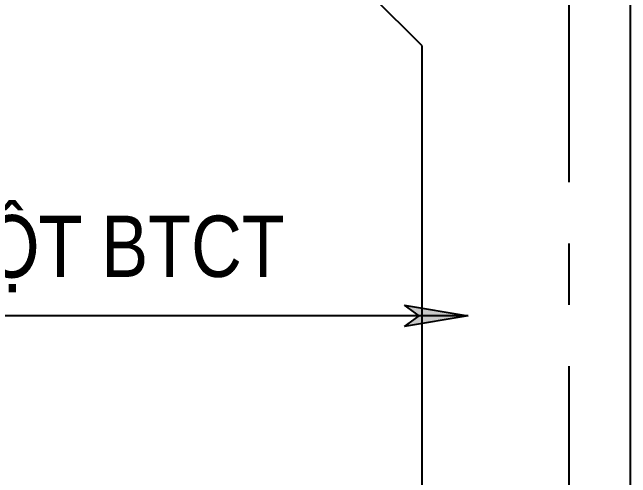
# Model space of a CAD drawing. Header units: inches. Extents: x 651127 to 1529722, y 768575 to 1021311.
# Drawn here: x 1069002 to 1071523, y 876091 to 877988 of the extents above; entities that cross this region are included whole.
import ezdxf
from ezdxf.enums import TextEntityAlignment as Align

# ---------------------------------------------------------------- set-up
doc = ezdxf.new("R2010")
doc.units = ezdxf.units.IN
doc.header["$LTSCALE"] = 1000
doc.header["$MEASUREMENT"] = 0
doc.linetypes.add('CENTER2', pattern=[1.125, 0.75, -0.125, 0.125, -0.125])
for name, color, linetype in [('DWGshare.com_10', 7, 'Continuous'), ('DWGshare.com_2', 147, 'Continuous'), ('DWGshare.com_3', 7, 'Continuous'), ('DWGshare.com_4', 8, 'CENTER2')]:
    doc.layers.add(name, color=color, linetype=linetype)
doc.styles.add('DWGshare.com_1', font='VHELVCN.TTF')
doc.styles.add('DWGshare.com_4', font='romans.shx', dxfattribs={"width": 0.8})
doc.dimstyles.new('DWGshare.com_4', dxfattribs={"dimscale": 100, "dimtxt": 2.5, "dimasz": 2, "dimexe": 1, "dimexo": 1.5, "dimgap": 1, "dimtad": 1, "dimdec": 0, "dimlfac": 0.5, "dimzin": 0, "dimdsep": 46, "dimtxsty": 'DWGshare.com_4', "dimblk": 'DWGshare.com_6', "dimcen": 1.5, "dimdle": 1, "dimclrd": 256, "dimclre": 256, "dimclrt": 7, "dimadec": 0, "dimazin": 0, "dimtfac": 1, "dimtdec": 0, "dimtix": 1, "dimtmove": 2, "dimatfit": 3, "dimldrblk": 'DWGshare.com_6', "dimfxl": 1, "dimtolj": 1, "dimtzin": 0, "dimarcsym": 0})

# ---------------------------------------------------------------- blocks, each defined once
blk = doc.blocks.new('DWGshare.com_6')
at = {"linetype": 'CENTER2'}
blk.add_hatch(color=256, dxfattribs=at).paths.add_polyline_path([(-1.296, 0.216), (-1, 0), (-1.296, -0.216), (0, 0)])
blk.add_line((0, 0), (-1, 0), dxfattribs=at)
blk.add_lwpolyline([(-1.296, 0.216), (0, 0), (-1.296, -0.216), (-1, 0), (-1.296, 0.216)], dxfattribs=at)

msp = doc.modelspace()

# ---------------------------------------------------------------- linework, layer by layer
at = {"layer": 'DWGshare.com_3'}
for p, q in [((1071522.5, 870028.7), (1071522.5, 879028.7)), ((1070672.5, 877851.8), (1070422.5, 878101.8)), ((1070672.5, 874528.7), (1070672.5, 877851.8))]:
    msp.add_line(p, q, dxfattribs=at)
at = {"layer": 'DWGshare.com_4', "ltscale": 2}
msp.add_line((1071272.5, 866046), (1071272.5, 880528.2), dxfattribs=at)

# ---------------------------------------------------------------- texts
at = {"layer": 'DWGshare.com_10', "style": 'DWGshare.com_1'}
msp.add_text('COÄT BTCT ', height=250, dxfattribs=at).set_placement((1069437.3, 877034.8), align=Align.MIDDLE)

# ---------------------------------------------------------------- leaders
at = {"layer": 'DWGshare.com_2'}
msp.add_leader([(1070860.3, 876750.6), (1068648.6, 876750.6)], dimstyle='DWGshare.com_4', dxfattribs=at)

doc.saveas('drawing.dxf')
